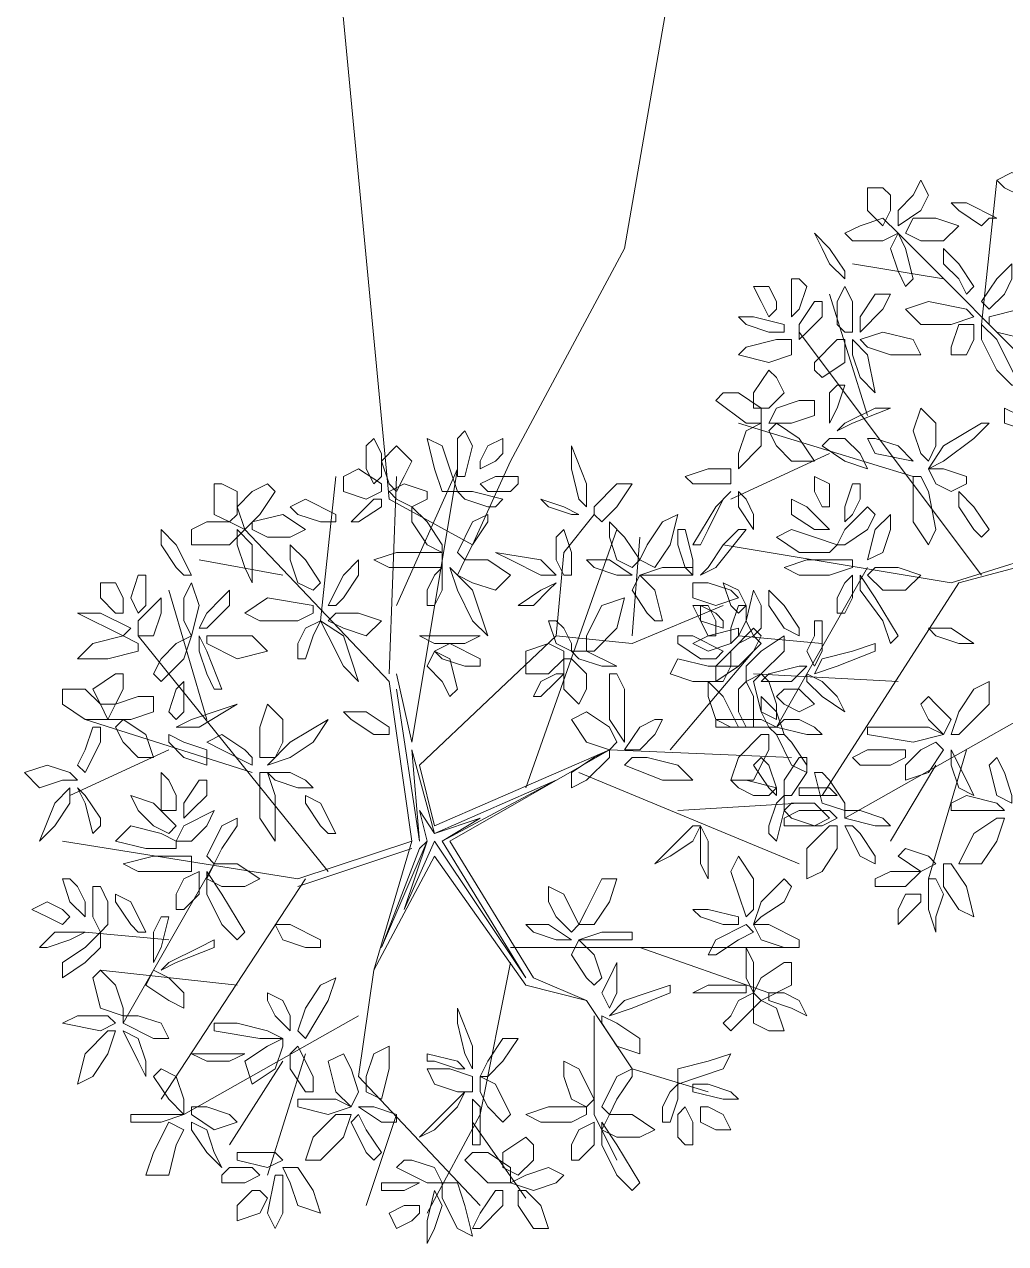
# Model space of a CAD drawing. Header units: millimetres. Extents: x 2576 to 2719, y 1757 to 1977.
# Drawn here: x 2608.695 to 2612.342, y 1841.36 to 1845.892 of the extents above; entities that cross this region are included whole.
import ezdxf

# ---------------------------------------------------------------- set-up
doc = ezdxf.new("R2010")
doc.units = ezdxf.units.MM
doc.layers.add('PDF_0', color=7, linetype='Continuous')
doc.layers.add('PDF_CVL_CUADCON_TIT', color=7, linetype='Continuous')

msp = doc.modelspace()

# ---------------------------------------------------------------- linework, layer by layer
at = {"layer": 'PDF_0', "lineweight": 9}
for points in [[(2612.0268, 1845.3132), (2612.055, 1845.2567), (2612.0268, 1845.2002), (2611.9421, 1845.1437), (2611.9421, 1845.2002), (2611.9986, 1845.2567)], [(2612.3939, 1845.2567), (2612.3374, 1845.2849), (2612.3092, 1845.3132), (2612.3657, 1845.3414), (2612.4786, 1845.2849), (2612.4504, 1845.2567)], [(2611.9138, 1845.2567), (2611.9138, 1845.2002), (2611.8856, 1845.1437), (2611.8291, 1845.2002), (2611.8291, 1845.2849), (2611.8856, 1845.2849)], [(2612.2527, 1845.1437), (2612.168, 1845.2002), (2612.1397, 1845.2285), (2612.1962, 1845.2285), (2612.3092, 1845.172), (2612.2809, 1845.172)], [(2611.8009, 1845.1437), (2611.8856, 1845.172), (2611.9421, 1845.1155), (2611.8856, 1845.0873), (2611.7726, 1845.0873), (2611.7444, 1845.1155)], [(2611.9703, 1845.1155), (2611.9986, 1845.172), (2612.0833, 1845.172), (2612.168, 1845.1437), (2612.1115, 1845.0873), (2612.0268, 1845.0873)], [(2611.6879, 1845.0025), (2611.6597, 1845.059), (2611.6314, 1845.1155), (2611.6879, 1845.059), (2611.7444, 1844.9743), (2611.7444, 1844.9461)], [(2611.9421, 1844.9743), (2611.9138, 1845.059), (2611.9421, 1845.1155), (2611.9703, 1845.059), (2611.9986, 1844.9461), (2611.9703, 1844.9178)], [(2612.168, 1844.9461), (2612.1115, 1845.0025), (2612.1115, 1845.059), (2612.168, 1845.0025), (2612.2245, 1844.9178), (2612.1962, 1844.8896)], [(2612.3374, 1844.8896), (2612.3657, 1844.9461), (2612.3657, 1845.0025), (2612.3092, 1844.9461), (2612.2527, 1844.8613), (2612.2809, 1844.8331)], [(2611.6032, 1844.9178), (2611.575, 1844.8331), (2611.5467, 1844.8049), (2611.5467, 1844.8613), (2611.5467, 1844.9461), (2611.575, 1844.9461)], [(2611.4902, 1844.8331), (2611.462, 1844.8049), (2611.4338, 1844.8613), (2611.4055, 1844.9178), (2611.462, 1844.9178), (2611.4902, 1844.8613)], [(2611.7162, 1844.7766), (2611.7162, 1844.8613), (2611.7444, 1844.9178), (2611.7726, 1844.8613), (2611.7726, 1844.7484), (2611.7444, 1844.7484)], [(2611.6597, 1844.8049), (2611.6032, 1844.7484), (2611.575, 1844.7201), (2611.575, 1844.7766), (2611.6314, 1844.8613), (2611.6597, 1844.8613)], [(2611.8009, 1844.8049), (2611.8009, 1844.7484), (2611.8856, 1844.8331), (2611.9138, 1844.8896), (2611.8574, 1844.8896)], [(2612.1397, 1844.7766), (2612.0268, 1844.7766), (2611.9703, 1844.8331), (2612.055, 1844.8613), (2612.1962, 1844.8331), (2612.2245, 1844.8049)], [(2611.462, 1844.7484), (2611.3773, 1844.7766), (2611.349, 1844.8049), (2611.4055, 1844.8049), (2611.5185, 1844.7766), (2611.5185, 1844.7484)], [(2612.2809, 1844.7766), (2612.2809, 1844.8049), (2612.3939, 1844.8331), (2612.4504, 1844.7766), (2612.4221, 1844.7201), (2612.3092, 1844.7484)], [(2612.1397, 1844.6637), (2612.1962, 1844.6637), (2612.2245, 1844.7201), (2612.2245, 1844.7766), (2612.168, 1844.7766), (2612.1397, 1844.6919)], [(2612.3092, 1844.6072), (2612.2527, 1844.7201), (2612.2527, 1844.7766), (2612.3092, 1844.7201), (2612.3939, 1844.5507), (2612.3657, 1844.5507)], [(2611.5467, 1844.7201), (2611.5467, 1844.6637), (2611.462, 1844.6354), (2611.349, 1844.6637), (2611.3773, 1844.6919), (2611.4902, 1844.7201)], [(2611.6314, 1844.6354), (2611.7162, 1844.7201), (2611.7444, 1844.7201), (2611.7444, 1844.6354), (2611.6597, 1844.5789), (2611.6314, 1844.6072)], [(2611.8009, 1844.5789), (2611.8574, 1844.5225), (2611.8291, 1844.6637), (2611.7726, 1844.7201), (2611.7726, 1844.6637)], [(2611.8009, 1844.7201), (2611.8291, 1844.6919), (2611.9138, 1844.6637), (2612.0268, 1844.6637), (2611.9986, 1844.7201), (2611.8856, 1844.7484)], [(2611.5185, 1844.5225), (2611.462, 1844.466), (2611.4055, 1844.466), (2611.4055, 1844.5225), (2611.462, 1844.6072), (2611.4902, 1844.5789)], [(2611.6879, 1844.5225), (2611.6879, 1844.4377), (2611.6879, 1844.4095), (2611.7162, 1844.466), (2611.7444, 1844.5507), (2611.7162, 1844.5507)], [(2611.349, 1844.5225), (2611.4338, 1844.466), (2611.4338, 1844.4095), (2611.3773, 1844.4095), (2611.2643, 1844.4942), (2611.2926, 1844.5225)], [(2611.6314, 1844.4942), (2611.6314, 1844.4377), (2611.5467, 1844.4095), (2611.462, 1844.4095), (2611.4902, 1844.466), (2611.575, 1844.4942)], [(2611.8574, 1844.466), (2611.9138, 1844.466), (2611.7726, 1844.4095), (2611.7162, 1844.3813), (2611.7444, 1844.4095)], [(2612.055, 1844.2683), (2612.0268, 1844.2965), (2611.9986, 1844.3813), (2612.0268, 1844.466), (2612.0833, 1844.4095), (2612.0833, 1844.3248)], [(2612.4221, 1844.3813), (2612.3374, 1844.4095), (2612.3374, 1844.466), (2612.3939, 1844.4377), (2612.4786, 1844.3813), (2612.4786, 1844.353)], [(2611.349, 1844.2965), (2611.349, 1844.2401), (2611.4338, 1844.3248), (2611.4338, 1844.4095), (2611.3773, 1844.3813)], [(2611.462, 1844.3813), (2611.4902, 1844.4095), (2611.575, 1844.353), (2611.6314, 1844.2683), (2611.5467, 1844.2683), (2611.4902, 1844.3248)], [(2612.2245, 1844.353), (2612.1115, 1844.2683), (2612.055, 1844.2401), (2612.1115, 1844.3248), (2612.2527, 1844.4095), (2612.2809, 1844.4095)], [(2609.9935, 1844.1836), (2610.0218, 1844.2118), (2610.0218, 1844.2965), (2609.9935, 1844.353), (2609.9653, 1844.3248), (2609.9653, 1844.2401)], [(2610.3042, 1844.1553), (2610.2477, 1844.1553), (2610.2195, 1844.2401), (2610.1912, 1844.353), (2610.2477, 1844.3248), (2610.2759, 1844.2401)], [(2610.3042, 1844.2683), (2610.3042, 1844.353), (2610.3324, 1844.3813), (2610.3607, 1844.3248), (2610.3324, 1844.2118), (2610.3042, 1844.2118)], [(2610.3889, 1844.2401), (2610.3889, 1844.2683), (2610.4171, 1844.3248), (2610.4736, 1844.353), (2610.4736, 1844.2965), (2610.4454, 1844.2683)], [(2611.6879, 1844.353), (2611.6597, 1844.3248), (2611.7444, 1844.2683), (2611.8291, 1844.2401), (2611.8009, 1844.2965), (2611.7444, 1844.353)], [(2611.9421, 1844.3248), (2611.9986, 1844.2683), (2611.8574, 1844.2965), (2611.8291, 1844.353), (2611.8574, 1844.353)], [(2610.0783, 1844.1553), (2610.05, 1844.1836), (2610.0218, 1844.2683), (2610.0783, 1844.3248), (2610.1347, 1844.2683), (2610.1065, 1844.2118)], [(2610.7278, 1844.2401), (2610.756, 1844.1271), (2610.7842, 1844.0989), (2610.7842, 1844.1836), (2610.7278, 1844.3248), (2610.7278, 1844.2965)], [(2609.9653, 1844.1271), (2609.8806, 1844.1553), (2609.8806, 1844.2118), (2609.9371, 1844.2401), (2610.0218, 1844.1836), (2610.0218, 1844.1553)], [(2611.3208, 1844.1836), (2611.3208, 1844.2401), (2611.2361, 1844.2401), (2611.1514, 1844.2118), (2611.1796, 1844.1836), (2611.2643, 1844.1836)], [(2612.1962, 1844.1836), (2612.1962, 1844.2118), (2612.1115, 1844.2401), (2612.055, 1844.2401), (2612.0833, 1844.1836), (2612.1397, 1844.1553)], [(2609.4852, 1844.1553), (2609.4852, 1844.0706), (2609.457, 1844.0424), (2609.4005, 1844.0706), (2609.4005, 1844.1836), (2609.4287, 1844.1836)], [(2609.5982, 1844.1836), (2609.6264, 1844.1553), (2609.5699, 1844.0706), (2609.5135, 1844.0141), (2609.4852, 1844.0989), (2609.5417, 1844.1553)], [(2610.1347, 1844.0989), (2610.0783, 1844.1271), (2610.05, 1844.1553), (2610.1065, 1844.1836), (2610.1912, 1844.1553), (2610.1912, 1844.1271)], [(2610.5018, 1844.1553), (2610.4171, 1844.1553), (2610.3889, 1844.1836), (2610.4454, 1844.2118), (2610.5301, 1844.2118), (2610.5301, 1844.1836)], [(2610.8125, 1844.0706), (2610.8407, 1844.0424), (2610.8972, 1844.0989), (2610.9537, 1844.1836), (2610.8972, 1844.1836), (2610.8125, 1844.0989)], [(2611.6879, 1844.0989), (2611.6597, 1844.0989), (2611.6314, 1844.1553), (2611.6314, 1844.2118), (2611.6879, 1844.1836), (2611.6879, 1844.1271)], [(2611.8009, 1844.1271), (2611.7726, 1844.0706), (2611.7444, 1844.0424), (2611.7444, 1844.0989), (2611.7726, 1844.1836), (2611.8009, 1844.1836)], [(2612.055, 1844.1553), (2612.0833, 1844.0141), (2612.055, 1843.9577), (2611.9986, 1844.0424), (2611.9986, 1844.2118), (2612.0268, 1844.2118)], [(2609.7959, 1844.0424), (2609.7111, 1844.0706), (2609.6829, 1844.0989), (2609.7394, 1844.1271), (2609.8523, 1844.0706), (2609.8523, 1844.0424)], [(2609.9371, 1844.0706), (2609.9935, 1844.1271), (2610.0218, 1844.1271), (2610.0218, 1844.0989), (2609.9371, 1844.0424), (2609.9088, 1844.0424)], [(2610.4171, 1844.0989), (2610.3324, 1844.1271), (2610.3042, 1844.1553), (2610.3607, 1844.1553), (2610.4736, 1844.1271), (2610.4454, 1844.0989)], [(2610.643, 1844.0989), (2610.6148, 1844.1271), (2610.6995, 1844.0989), (2610.756, 1844.0706), (2610.7278, 1844.0706)], [(2611.2361, 1844.0141), (2611.2926, 1844.1271), (2611.3208, 1844.1553), (2611.2643, 1844.0989), (2611.1796, 1843.9577), (2611.2078, 1843.9577)], [(2611.4055, 1844.0706), (2611.4055, 1844.0141), (2611.349, 1844.0989), (2611.349, 1844.1553), (2611.3773, 1844.1271)], [(2611.6314, 1844.0141), (2611.6879, 1844.0141), (2611.6032, 1844.0989), (2611.5467, 1844.1271), (2611.5467, 1844.0706)], [(2612.2245, 1844.0141), (2612.168, 1844.0989), (2612.168, 1844.1553), (2612.2245, 1844.0989), (2612.2809, 1844.0141), (2612.2527, 1843.9859)], [(2610.1912, 1843.9577), (2610.1347, 1844.0424), (2610.1347, 1844.0989), (2610.1912, 1844.0424), (2610.2477, 1843.9577), (2610.2477, 1843.9294)], [(2611.8291, 1844.0141), (2611.7444, 1843.9577), (2611.7162, 1843.9577), (2611.7444, 1844.0141), (2611.8291, 1844.0989), (2611.8574, 1844.0706)], [(2609.3723, 1844.0424), (2609.457, 1844.0424), (2609.5135, 1844.0141), (2609.457, 1843.9577), (2609.3158, 1843.9577), (2609.3158, 1844.0141)], [(2609.5417, 1844.0141), (2609.5417, 1844.0424), (2609.6547, 1844.0706), (2609.7394, 1844.0141), (2609.6829, 1843.9859), (2609.5982, 1843.9859)], [(2610.3607, 1843.9577), (2610.4171, 1844.0424), (2610.4171, 1844.0706), (2610.3607, 1844.0424), (2610.3042, 1843.9294), (2610.3324, 1843.9012)], [(2610.8972, 1843.9012), (2610.869, 1843.9859), (2610.869, 1844.0424), (2610.9254, 1843.9859), (2610.9819, 1843.9012), (2610.9537, 1843.8729)], [(2610.9819, 1843.9012), (2611.0384, 1843.8729), (2611.0949, 1843.9577), (2611.1231, 1844.0706), (2611.0666, 1844.0424), (2611.0102, 1843.9577)], [(2611.8856, 1843.9294), (2611.8291, 1843.9012), (2611.8574, 1844.0141), (2611.9138, 1844.0706), (2611.9138, 1844.0141)], [(2609.2593, 1843.8729), (2609.2028, 1843.9577), (2609.2028, 1844.0141), (2609.2593, 1843.9577), (2609.3158, 1843.8447), (2609.2875, 1843.8447)], [(2609.5135, 1843.8729), (2609.5417, 1843.8165), (2609.5417, 1843.9577), (2609.4852, 1844.0141), (2609.4852, 1843.9577)], [(2610.6995, 1843.8447), (2610.7278, 1843.8447), (2610.7278, 1843.9294), (2610.6995, 1844.0141), (2610.6713, 1843.9859), (2610.6713, 1843.9012)], [(2611.1231, 1843.9577), (2611.1514, 1843.8729), (2611.1796, 1843.8447), (2611.1796, 1843.9012), (2611.1514, 1844.0141), (2611.1231, 1844.0141)], [(2611.2926, 1843.9577), (2611.2361, 1843.8729), (2611.2078, 1843.8447), (2611.2643, 1843.8729), (2611.3773, 1844.0141), (2611.349, 1844.0141)], [(2611.7162, 1843.9577), (2611.6879, 1843.9294), (2611.575, 1843.9294), (2611.4902, 1843.9859), (2611.5467, 1844.0141), (2611.6314, 1843.9859)], [(2609.7111, 1843.8165), (2609.6829, 1843.9012), (2609.6829, 1843.9577), (2609.7394, 1843.9012), (2609.7959, 1843.8165), (2609.7676, 1843.7882)], [(2609.8806, 1843.76), (2609.9371, 1843.8447), (2609.9371, 1843.9012), (2609.8806, 1843.8447), (2609.8241, 1843.7318), (2609.8523, 1843.7318)], [(2610.163, 1843.8729), (2610.05, 1843.8729), (2609.9935, 1843.9012), (2610.0783, 1843.9294), (2610.2477, 1843.9294), (2610.2477, 1843.8729)], [(2610.3042, 1843.8447), (2610.3324, 1843.9012), (2610.4171, 1843.9012), (2610.5018, 1843.8447), (2610.4454, 1843.7882), (2610.3607, 1843.8165)], [(2610.5018, 1843.9012), (2610.4454, 1843.9294), (2610.6148, 1843.9012), (2610.6713, 1843.8447), (2610.6148, 1843.8447)], [(2610.8972, 1843.8447), (2610.9537, 1843.8447), (2610.869, 1843.9012), (2610.7842, 1843.9012), (2610.8125, 1843.8729)], [(2611.6879, 1843.8447), (2611.575, 1843.8447), (2611.5185, 1843.8729), (2611.6032, 1843.9012), (2611.7726, 1843.9012), (2611.7726, 1843.8729)], [(2610.1912, 1843.7318), (2610.2195, 1843.7318), (2610.2477, 1843.7882), (2610.2477, 1843.8729), (2610.2195, 1843.8447), (2610.1912, 1843.7882)], [(2610.3607, 1843.6753), (2610.4171, 1843.6188), (2610.3607, 1843.7882), (2610.2759, 1843.8729), (2610.3042, 1843.7882)], [(2611.1231, 1843.8447), (2611.0384, 1843.8447), (2610.9819, 1843.8447), (2611.0666, 1843.8729), (2611.1796, 1843.8729), (2611.1796, 1843.8447)], [(2611.8291, 1843.8447), (2611.8574, 1843.8729), (2611.9421, 1843.8729), (2612.0268, 1843.8447), (2611.9703, 1843.7882), (2611.8856, 1843.7882)], [(2609.0616, 1843.7035), (2609.0334, 1843.7035), (2608.9769, 1843.76), (2608.9769, 1843.8165), (2609.0334, 1843.8165), (2609.0616, 1843.76)], [(2609.1463, 1843.7882), (2609.1463, 1843.7318), (2609.1181, 1843.7035), (2609.0899, 1843.76), (2609.1181, 1843.8447), (2609.1463, 1843.8447)], [(2609.2875, 1843.6753), (2609.3158, 1843.6188), (2609.344, 1843.7318), (2609.3158, 1843.8165), (2609.2875, 1843.76)], [(2610.5866, 1843.7318), (2610.5301, 1843.7318), (2610.6148, 1843.7882), (2610.6713, 1843.8165), (2610.643, 1843.7882)], [(2611.0102, 1843.7035), (2610.9537, 1843.7882), (2610.9819, 1843.8447), (2611.0384, 1843.7882), (2611.0666, 1843.6753), (2611.0384, 1843.6753)], [(2611.1796, 1843.8165), (2611.1796, 1843.76), (2611.2643, 1843.7318), (2611.349, 1843.76), (2611.3208, 1843.7882), (2611.2361, 1843.8165)], [(2611.349, 1843.7882), (2611.2926, 1843.8165), (2611.3208, 1843.7318), (2611.349, 1843.7035), (2611.3773, 1843.7318)], [(2611.7162, 1843.7035), (2611.7444, 1843.7035), (2611.7726, 1843.76), (2611.7726, 1843.8447), (2611.7444, 1843.8165), (2611.7162, 1843.76)], [(2611.8856, 1843.6753), (2611.8009, 1843.7882), (2611.8009, 1843.8447), (2611.8574, 1843.76), (2611.9421, 1843.6188), (2611.9138, 1843.5906)], [(2609.3723, 1843.7035), (2609.4287, 1843.76), (2609.457, 1843.7882), (2609.457, 1843.7318), (2609.3723, 1843.647), (2609.344, 1843.647)], [(2611.4338, 1843.7318), (2611.4055, 1843.7882), (2611.3773, 1843.6753), (2611.4055, 1843.6188), (2611.4338, 1843.647)], [(2611.5185, 1843.647), (2611.462, 1843.7318), (2611.462, 1843.7882), (2611.5185, 1843.7318), (2611.575, 1843.647), (2611.575, 1843.6188)], [(2609.2028, 1843.7035), (2609.2028, 1843.76), (2609.1181, 1843.6753), (2609.1181, 1843.6188), (2609.1746, 1843.6188)], [(2609.7111, 1843.6753), (2609.5699, 1843.6753), (2609.5135, 1843.7035), (2609.5982, 1843.76), (2609.7676, 1843.7318), (2609.7676, 1843.7035)], [(2610.7842, 1843.5623), (2610.8125, 1843.5623), (2610.8972, 1843.647), (2610.9254, 1843.76), (2610.8407, 1843.7318), (2610.7842, 1843.6188)], [(2611.2926, 1843.6753), (2611.2926, 1843.647), (2611.2078, 1843.6753), (2611.1796, 1843.7318), (2611.2078, 1843.7318), (2611.2643, 1843.7035)], [(2611.2643, 1843.6188), (2611.2361, 1843.6188), (2611.2078, 1843.6753), (2611.2078, 1843.7318), (2611.2361, 1843.7318), (2611.2643, 1843.6753)], [(2611.3773, 1843.6753), (2611.349, 1843.6188), (2611.3208, 1843.5906), (2611.3208, 1843.647), (2611.349, 1843.7318), (2611.3773, 1843.7318)], [(2609.0051, 1843.647), (2608.9487, 1843.6753), (2608.8922, 1843.7035), (2608.9769, 1843.7035), (2609.0899, 1843.647), (2609.0616, 1843.6188)], [(2609.7111, 1843.5341), (2609.7394, 1843.5341), (2609.7676, 1843.6188), (2609.7959, 1843.6753), (2609.7394, 1843.647), (2609.7111, 1843.5906)], [(2609.8806, 1843.5058), (2609.9371, 1843.4494), (2609.8806, 1843.6188), (2609.7959, 1843.6753), (2609.8241, 1843.6188)], [(2609.8241, 1843.6753), (2609.8523, 1843.7035), (2609.9371, 1843.7035), (2610.0218, 1843.6753), (2609.9653, 1843.6188), (2609.8806, 1843.647)], [(2610.6995, 1843.647), (2610.7278, 1843.5906), (2610.7278, 1843.5623), (2610.6713, 1843.5906), (2610.643, 1843.6753), (2610.6713, 1843.6753)], [(2611.6314, 1843.6188), (2611.6032, 1843.5623), (2611.6314, 1843.5058), (2611.6597, 1843.5623), (2611.6597, 1843.6753), (2611.6314, 1843.6753)], [(2611.3208, 1843.5906), (2611.2361, 1843.5623), (2611.1796, 1843.5906), (2611.2361, 1843.6188), (2611.349, 1843.647), (2611.349, 1843.6188)], [(2611.4055, 1843.5623), (2611.349, 1843.5058), (2611.3208, 1843.5058), (2611.3208, 1843.5623), (2611.4055, 1843.647), (2611.4338, 1843.6188)], [(2612.168, 1843.5906), (2612.2245, 1843.5906), (2612.1397, 1843.647), (2612.055, 1843.647), (2612.0833, 1843.6188)], [(2609.1181, 1843.5906), (2609.1181, 1843.5623), (2609.0051, 1843.5341), (2608.8922, 1843.5341), (2608.9487, 1843.5906), (2609.0616, 1843.6188)], [(2609.2028, 1843.5341), (2609.2593, 1843.5906), (2609.3158, 1843.6188), (2609.2875, 1843.5341), (2609.2028, 1843.4494), (2609.1746, 1843.4776)], [(2609.3723, 1843.4776), (2609.344, 1843.5623), (2609.344, 1843.6188), (2609.3723, 1843.5623), (2609.4287, 1843.4211), (2609.4005, 1843.4211)], [(2609.3723, 1843.6188), (2609.3723, 1843.5906), (2609.4852, 1843.5341), (2609.5982, 1843.5623), (2609.5417, 1843.6188), (2609.457, 1843.6188)], [(2610.3324, 1843.5906), (2610.2195, 1843.5906), (2610.163, 1843.6188), (2610.2477, 1843.6188), (2610.3607, 1843.6188), (2610.3889, 1843.6188)], [(2610.3324, 1843.5058), (2610.2477, 1843.5341), (2610.2195, 1843.5623), (2610.2759, 1843.5906), (2610.3889, 1843.5341), (2610.3889, 1843.5058)], [(2610.6995, 1843.5623), (2610.6995, 1843.5341), (2610.643, 1843.4776), (2610.5583, 1843.4776), (2610.5583, 1843.5623), (2610.643, 1843.5906)], [(2611.2078, 1843.5341), (2611.1231, 1843.5906), (2611.1231, 1843.6188), (2611.1796, 1843.6188), (2611.2926, 1843.5623), (2611.2643, 1843.5341)], [(2611.4055, 1843.6188), (2611.4338, 1843.5906), (2611.349, 1843.5058), (2611.2643, 1843.4494), (2611.2643, 1843.5058), (2611.349, 1843.5906)], [(2611.3773, 1843.4494), (2611.3773, 1843.5058), (2611.4338, 1843.5623), (2611.5185, 1843.6188), (2611.5185, 1843.5623), (2611.4338, 1843.4776)], [(2611.7726, 1843.5623), (2611.6597, 1843.5341), (2611.6314, 1843.4776), (2611.7162, 1843.5058), (2611.8574, 1843.5623), (2611.8574, 1843.5906)], [(2610.2477, 1843.4494), (2610.1912, 1843.5058), (2610.2195, 1843.5623), (2610.2759, 1843.5341), (2610.3042, 1843.4211), (2610.2759, 1843.3929)], [(2610.8407, 1843.5058), (2610.756, 1843.5341), (2610.7278, 1843.5623), (2610.7842, 1843.5623), (2610.8972, 1843.5058), (2610.869, 1843.5058)], [(2610.7842, 1843.4776), (2610.7842, 1843.4211), (2610.756, 1843.3646), (2610.6995, 1843.4211), (2610.6995, 1843.5341), (2610.7278, 1843.5341)], [(2611.3208, 1843.5058), (2611.2926, 1843.4494), (2611.1796, 1843.4494), (2611.0949, 1843.4776), (2611.1231, 1843.5341), (2611.2361, 1843.5058)], [(2611.462, 1843.4776), (2611.4338, 1843.4494), (2611.5467, 1843.4494), (2611.6032, 1843.5058), (2611.575, 1843.5058)], [(2609.0616, 1843.4211), (2609.0334, 1843.3646), (2608.9769, 1843.3646), (2608.9487, 1843.4211), (2609.0334, 1843.4776), (2609.0616, 1843.4776)], [(2609.2593, 1843.4211), (2609.2875, 1843.4494), (2609.2875, 1843.3364), (2609.2593, 1843.3082), (2609.2311, 1843.3364)], [(2610.6995, 1843.4776), (2610.6713, 1843.4776), (2610.6148, 1843.4494), (2610.5866, 1843.3929), (2610.6148, 1843.3929), (2610.6713, 1843.4494)], [(2610.9254, 1843.4211), (2610.9254, 1843.2799), (2610.9254, 1843.2234), (2610.869, 1843.3082), (2610.869, 1843.4776), (2610.8972, 1843.4776)], [(2611.2643, 1843.3082), (2611.2361, 1843.3929), (2611.2361, 1843.4494), (2611.2926, 1843.3929), (2611.349, 1843.2799), (2611.3208, 1843.2799)], [(2611.349, 1843.3364), (2611.349, 1843.4211), (2611.3773, 1843.4494), (2611.4055, 1843.3929), (2611.4055, 1843.2799), (2611.3773, 1843.2799)], [(2611.462, 1843.4494), (2611.4902, 1843.3646), (2611.4902, 1843.3082), (2611.4338, 1843.3364), (2611.4055, 1843.4494), (2611.4338, 1843.4776)], [(2611.6032, 1843.4776), (2611.6032, 1843.4494), (2611.6597, 1843.3929), (2611.7444, 1843.3364), (2611.7162, 1843.3929), (2611.6597, 1843.4494)], [(2612.168, 1843.3364), (2612.2245, 1843.4211), (2612.2809, 1843.4494), (2612.2809, 1843.3646), (2612.168, 1843.2517), (2612.1397, 1843.2517)], [(2608.9204, 1843.4211), (2608.9769, 1843.3646), (2609.0051, 1843.3082), (2608.9204, 1843.3082), (2608.8357, 1843.3646), (2608.8357, 1843.4211)], [(2611.4902, 1843.3929), (2611.5185, 1843.4211), (2611.575, 1843.4211), (2611.6314, 1843.3646), (2611.575, 1843.3364), (2611.5185, 1843.3646)], [(2609.1746, 1843.3929), (2609.1746, 1843.3364), (2609.0899, 1843.3082), (2609.0051, 1843.3082), (2609.0334, 1843.3646), (2609.1181, 1843.3929)], [(2609.4005, 1843.3364), (2609.4852, 1843.3646), (2609.344, 1843.2799), (2609.2593, 1843.2799), (2609.3158, 1843.3082)], [(2609.6264, 1843.167), (2609.5699, 1843.167), (2609.5699, 1843.2799), (2609.5982, 1843.3646), (2609.6547, 1843.3082), (2609.6547, 1843.2234)], [(2611.462, 1843.2799), (2611.4338, 1843.3364), (2611.4338, 1843.3929), (2611.4902, 1843.3364), (2611.5185, 1843.2517), (2611.4902, 1843.2517)], [(2612.055, 1843.3929), (2612.0268, 1843.3646), (2612.055, 1843.3082), (2612.1115, 1843.2517), (2612.1397, 1843.3082), (2612.0833, 1843.3646)], [(2609.0334, 1843.2799), (2609.0616, 1843.3082), (2609.1463, 1843.2517), (2609.1746, 1843.167), (2609.1181, 1843.167), (2609.0616, 1843.2234)], [(2609.7676, 1843.2234), (2609.8241, 1843.3082), (2609.6829, 1843.2234), (2609.5982, 1843.1387), (2609.6829, 1843.167)], [(2609.9935, 1843.2517), (2609.9088, 1843.3082), (2609.8806, 1843.3364), (2609.9653, 1843.3364), (2610.05, 1843.2799), (2610.05, 1843.2517)], [(2610.8972, 1843.2234), (2610.869, 1843.1952), (2610.7842, 1843.2234), (2610.7278, 1843.3082), (2610.7842, 1843.3364), (2610.869, 1843.2799)], [(2611.0666, 1843.3082), (2611.0384, 1843.3082), (2610.9819, 1843.2799), (2610.9254, 1843.1952), (2610.9819, 1843.1952), (2611.0384, 1843.2517)], [(2611.3208, 1843.3082), (2611.4338, 1843.3082), (2611.4902, 1843.2799), (2611.4055, 1843.2799), (2611.2643, 1843.2799), (2611.2643, 1843.3082)], [(2611.575, 1843.3082), (2611.6314, 1843.2799), (2611.6597, 1843.2517), (2611.6032, 1843.2517), (2611.4902, 1843.2799), (2611.5185, 1843.3082)], [(2608.9204, 1843.1952), (2608.9487, 1843.2799), (2608.9769, 1843.2799), (2608.9769, 1843.2234), (2608.9204, 1843.1105), (2608.8922, 1843.1387)], [(2611.9138, 1843.2799), (2612.055, 1843.2799), (2612.1115, 1843.2517), (2611.9986, 1843.2234), (2611.8291, 1843.2517), (2611.8291, 1843.2799)], [(2609.2311, 1843.2517), (2609.2311, 1843.2234), (2609.2875, 1843.167), (2609.3723, 1843.1387), (2609.3723, 1843.1952), (2609.2875, 1843.2234)], [(2609.5135, 1843.1952), (2609.4287, 1843.2517), (2609.3723, 1843.2234), (2609.4287, 1843.1952), (2609.5417, 1843.1387), (2609.5417, 1843.167)], [(2611.462, 1843.2517), (2611.4338, 1843.2517), (2611.349, 1843.167), (2611.3208, 1843.0822), (2611.4055, 1843.0822), (2611.462, 1843.1952)], [(2611.5467, 1843.2234), (2611.6032, 1843.1387), (2611.6032, 1843.1105), (2611.5467, 1843.1387), (2611.4902, 1843.2517), (2611.5185, 1843.2517)], [(2612.0833, 1843.2234), (2612.1115, 1843.1952), (2612.055, 1843.1105), (2611.9703, 1843.0822), (2611.9703, 1843.1387), (2612.0268, 1843.1952)], [(2610.8125, 1843.167), (2610.7278, 1843.1105), (2610.7278, 1843.054), (2610.7842, 1843.0822), (2610.869, 1843.167), (2610.869, 1843.1952)], [(2611.9138, 1843.1387), (2611.8009, 1843.1387), (2611.7726, 1843.167), (2611.8291, 1843.1952), (2611.9703, 1843.1952), (2611.9703, 1843.167)], [(2612.1397, 1843.1387), (2612.1397, 1843.1952), (2612.1962, 1843.0822), (2612.2245, 1843.0258), (2612.168, 1843.054)], [(2608.8922, 1843.0822), (2608.8639, 1843.1105), (2608.7792, 1843.1387), (2608.6945, 1843.1105), (2608.751, 1843.054), (2608.8357, 1843.0822)], [(2611.0102, 1843.167), (2611.1231, 1843.1387), (2611.1796, 1843.0822), (2611.0666, 1843.0822), (2610.9254, 1843.1387), (2610.9537, 1843.167)], [(2611.462, 1843.1387), (2611.4902, 1843.054), (2611.4902, 1843.0258), (2611.462, 1843.054), (2611.4055, 1843.1387), (2611.4338, 1843.167)], [(2611.5185, 1843.0822), (2611.575, 1843.167), (2611.6032, 1843.167), (2611.6032, 1843.1105), (2611.5467, 1843.0258), (2611.5185, 1843.0258)], [(2612.3374, 1843.1105), (2612.3657, 1843.0258), (2612.3657, 1842.9975), (2612.3092, 1843.0258), (2612.2809, 1843.1387), (2612.3092, 1843.167)], [(2609.2593, 1842.9693), (2609.2028, 1842.9693), (2609.2028, 1843.054), (2609.2028, 1843.1105), (2609.2311, 1843.0822), (2609.2593, 1843.0258)], [(2609.3723, 1843.0258), (2609.3158, 1842.9693), (2609.2875, 1842.941), (2609.2875, 1842.9975), (2609.344, 1843.0822), (2609.3723, 1843.0822)], [(2609.6264, 1843.0258), (2609.6264, 1842.9128), (2609.6264, 1842.8563), (2609.5699, 1842.941), (2609.5699, 1843.1105), (2609.5982, 1843.1105)], [(2609.7676, 1843.054), (2609.7394, 1843.0822), (2609.6829, 1843.1105), (2609.5982, 1843.1105), (2609.6264, 1843.0822), (2609.7111, 1843.054)], [(2611.4055, 1843.0258), (2611.349, 1843.054), (2611.3208, 1843.0822), (2611.3773, 1843.0822), (2611.4902, 1843.054), (2611.462, 1843.0258)], [(2611.6879, 1843.0822), (2611.7444, 1842.9975), (2611.7444, 1842.9693), (2611.6597, 1842.9975), (2611.6314, 1843.1105), (2611.6597, 1843.1105)], [(2608.8075, 1842.9128), (2608.751, 1842.8563), (2608.8075, 1842.9975), (2608.8639, 1843.054), (2608.8639, 1842.9975)], [(2608.9769, 1842.941), (2608.9204, 1843.0258), (2608.8922, 1843.054), (2608.9204, 1842.9975), (2608.9487, 1842.8846), (2608.9769, 1842.9128)], [(2611.575, 1843.054), (2611.575, 1843.0258), (2611.6597, 1843.0258), (2611.7162, 1843.0258), (2611.6879, 1843.054), (2611.6314, 1843.054)], [(2609.1746, 1842.9128), (2609.1181, 1842.9693), (2609.0899, 1843.0258), (2609.1746, 1842.9975), (2609.2593, 1842.9128), (2609.2311, 1842.8846)], [(2609.7959, 1842.9128), (2609.7394, 1842.9975), (2609.7394, 1843.0258), (2609.7959, 1842.9975), (2609.8523, 1842.8846), (2609.8241, 1842.8846)], [(2611.462, 1842.9128), (2611.4902, 1842.9975), (2611.5185, 1843.0258), (2611.5185, 1842.9693), (2611.4902, 1842.8563), (2611.462, 1842.8846)], [(2611.5185, 1842.9693), (2611.5467, 1842.9975), (2611.6314, 1842.9975), (2611.6879, 1842.941), (2611.6314, 1842.9128), (2611.5467, 1842.941)], [(2612.1962, 1843.0258), (2612.3092, 1842.9975), (2612.3374, 1842.9693), (2612.2809, 1842.9693), (2612.1397, 1842.9693), (2612.1397, 1842.9975)], [(2609.3723, 1842.9128), (2609.4005, 1842.9693), (2609.2875, 1842.9128), (2609.2593, 1842.8563), (2609.3158, 1842.8563)], [(2611.575, 1842.9693), (2611.6879, 1842.9693), (2611.7162, 1842.941), (2611.6597, 1842.9128), (2611.5185, 1842.9128), (2611.5185, 1842.941)], [(2611.8009, 1842.9693), (2611.8856, 1842.941), (2611.9138, 1842.9128), (2611.8574, 1842.9128), (2611.7444, 1842.941), (2611.7444, 1842.9693)], [(2609.2593, 1842.8563), (2609.2593, 1842.8281), (2609.1463, 1842.8281), (2609.0334, 1842.8563), (2609.0899, 1842.9128), (2609.2028, 1842.8846)], [(2609.4287, 1842.8281), (2609.4852, 1842.9128), (2609.4852, 1842.941), (2609.4287, 1842.9128), (2609.3723, 1842.7998), (2609.4005, 1842.7716)], [(2611.1796, 1842.8563), (2611.0949, 1842.7998), (2611.0384, 1842.7716), (2611.0949, 1842.8281), (2611.1796, 1842.9128), (2611.2078, 1842.9128)], [(2611.2361, 1842.8563), (2611.2078, 1842.9128), (2611.2078, 1842.7716), (2611.2361, 1842.7151), (2611.2361, 1842.7434)], [(2611.7162, 1842.9128), (2611.6879, 1842.9128), (2611.6032, 1842.8281), (2611.6032, 1842.7151), (2611.6597, 1842.7434), (2611.7162, 1842.8281)], [(2611.8009, 1842.8846), (2611.8574, 1842.7998), (2611.8574, 1842.7716), (2611.8009, 1842.7998), (2611.7444, 1842.9128), (2611.7726, 1842.9128)], [(2612.3374, 1842.941), (2612.3092, 1842.941), (2612.2245, 1842.8846), (2612.168, 1842.7716), (2612.2527, 1842.7716), (2612.3092, 1842.8563)], [(2611.9703, 1842.8281), (2611.9421, 1842.7998), (2612.0268, 1842.7434), (2612.0833, 1842.7716), (2612.055, 1842.7998)], [(2609.2593, 1842.7434), (2609.1181, 1842.7434), (2609.0616, 1842.7716), (2609.1746, 1842.7998), (2609.3158, 1842.7998), (2609.3158, 1842.7434)], [(2609.3723, 1842.7151), (2609.4005, 1842.7716), (2609.4852, 1842.7716), (2609.5699, 1842.7151), (2609.5135, 1842.6869), (2609.4287, 1842.6869)], [(2611.3773, 1842.5739), (2611.4055, 1842.6022), (2611.4055, 1842.7151), (2611.349, 1842.7998), (2611.3208, 1842.7434), (2611.349, 1842.6586)], [(2612.1115, 1842.7716), (2612.1397, 1842.7716), (2612.1962, 1842.6869), (2612.2245, 1842.5739), (2612.168, 1842.6022), (2612.1115, 1842.6869)], [(2609.2593, 1842.6022), (2609.2875, 1842.6022), (2609.344, 1842.6586), (2609.344, 1842.7434), (2609.2875, 1842.7151), (2609.2593, 1842.6586)], [(2609.4287, 1842.5457), (2609.3723, 1842.6586), (2609.3723, 1842.7434), (2609.4287, 1842.6586), (2609.5135, 1842.5174), (2609.4852, 1842.4892)], [(2611.9138, 1842.7434), (2611.9703, 1842.7434), (2612.0268, 1842.7434), (2611.9703, 1842.6869), (2611.8574, 1842.6869), (2611.8574, 1842.7151)], [(2608.8922, 1842.6869), (2608.9204, 1842.6304), (2608.9204, 1842.5739), (2608.8639, 1842.6304), (2608.8357, 1842.7151), (2608.8639, 1842.7151)], [(2609.0051, 1842.6304), (2609.0051, 1842.5457), (2608.9769, 1842.5174), (2608.9487, 1842.5739), (2608.9487, 1842.6869), (2608.9769, 1842.6869)], [(2610.6713, 1842.5739), (2610.643, 1842.6304), (2610.643, 1842.6869), (2610.6995, 1842.6586), (2610.756, 1842.5457), (2610.7278, 1842.5174)], [(2610.756, 1842.5457), (2610.8125, 1842.5457), (2610.869, 1842.6304), (2610.8972, 1842.7151), (2610.8407, 1842.7151), (2610.7842, 1842.6022)], [(2611.5185, 1842.6304), (2611.4338, 1842.5739), (2611.4055, 1842.5457), (2611.4338, 1842.6304), (2611.5185, 1842.7151), (2611.5467, 1842.6869)], [(2612.1115, 1842.6586), (2612.0833, 1842.5739), (2612.0833, 1842.5174), (2612.055, 1842.6022), (2612.055, 1842.7151), (2612.0833, 1842.7151)], [(2608.8639, 1842.5739), (2608.8357, 1842.5457), (2608.7792, 1842.5739), (2608.7228, 1842.6022), (2608.7792, 1842.6304), (2608.8357, 1842.6022)], [(2609.0899, 1842.5457), (2609.0334, 1842.6304), (2609.0334, 1842.6586), (2609.0899, 1842.6304), (2609.1463, 1842.5174), (2609.1181, 1842.5174)], [(2612.0268, 1842.6586), (2612.0268, 1842.6304), (2611.9986, 1842.6022), (2611.9421, 1842.5457), (2611.9421, 1842.6022), (2611.9703, 1842.6586)], [(2611.2926, 1842.5457), (2611.2078, 1842.5739), (2611.1796, 1842.6022), (2611.2361, 1842.6022), (2611.349, 1842.5739), (2611.349, 1842.5457)], [(2609.1746, 1842.5174), (2609.1746, 1842.4327), (2609.1746, 1842.4045), (2609.2028, 1842.461), (2609.2311, 1842.5739), (2609.2028, 1842.5739)], [(2609.7394, 1842.461), (2609.6547, 1842.4892), (2609.6264, 1842.5457), (2609.6829, 1842.5457), (2609.7959, 1842.4892), (2609.7959, 1842.461)], [(2610.6713, 1842.4892), (2610.7278, 1842.4892), (2610.643, 1842.5457), (2610.5583, 1842.5457), (2610.5866, 1842.5174)], [(2611.349, 1842.4892), (2611.2643, 1842.4327), (2611.2361, 1842.4327), (2611.2643, 1842.4892), (2611.3773, 1842.5457), (2611.4055, 1842.5174)], [(2611.5185, 1842.461), (2611.4338, 1842.4892), (2611.4055, 1842.5457), (2611.462, 1842.5457), (2611.575, 1842.4892), (2611.575, 1842.461)], [(2608.8639, 1842.4892), (2608.9204, 1842.5174), (2608.8075, 1842.5174), (2608.751, 1842.461), (2608.7792, 1842.461)], [(2608.9769, 1842.5174), (2608.9769, 1842.461), (2608.9204, 1842.4045), (2608.8357, 1842.348), (2608.8357, 1842.4045), (2608.9204, 1842.461)], [(2610.8972, 1842.4892), (2610.8125, 1842.4892), (2610.756, 1842.4892), (2610.8407, 1842.5174), (2610.9537, 1842.5174), (2610.9537, 1842.4892)], [(2609.344, 1842.461), (2609.2311, 1842.4045), (2609.2028, 1842.3762), (2609.2593, 1842.4045), (2609.4005, 1842.461), (2609.4005, 1842.4892)], [(2610.7842, 1842.348), (2610.7278, 1842.4327), (2610.756, 1842.4892), (2610.8125, 1842.4327), (2610.8407, 1842.348), (2610.8125, 1842.3198)], [(2611.4055, 1842.4045), (2611.4055, 1842.3198), (2611.4055, 1842.2915), (2611.3773, 1842.348), (2611.3773, 1842.4327), (2611.3773, 1842.461)], [(2610.869, 1842.348), (2610.8972, 1842.4045), (2610.8972, 1842.2915), (2610.869, 1842.235), (2610.8407, 1842.2915)], [(2611.4338, 1842.348), (2611.5185, 1842.4045), (2611.5467, 1842.4045), (2611.5467, 1842.3198), (2611.4338, 1842.2633), (2611.4055, 1842.2915)], [(2609.0334, 1842.3198), (2609.0616, 1842.235), (2609.0616, 1842.2068), (2608.9769, 1842.235), (2608.9487, 1842.348), (2608.9769, 1842.3762)], [(2609.1746, 1842.3762), (2609.1463, 1842.3198), (2609.2311, 1842.2633), (2609.2875, 1842.235), (2609.2875, 1842.2915), (2609.2311, 1842.348)], [(2609.7394, 1842.235), (2609.7959, 1842.3198), (2609.8523, 1842.348), (2609.8241, 1842.2633), (2609.7394, 1842.1221), (2609.7111, 1842.1503)], [(2611.0102, 1842.2915), (2610.9254, 1842.2633), (2610.869, 1842.2068), (2610.9537, 1842.235), (2611.0949, 1842.2915), (2611.0949, 1842.3198)], [(2611.3208, 1842.2915), (2611.2078, 1842.2915), (2611.1796, 1842.2915), (2611.2361, 1842.3198), (2611.3773, 1842.3198), (2611.3773, 1842.2915)], [(2609.5982, 1842.2915), (2609.5982, 1842.2633), (2609.6264, 1842.2068), (2609.6829, 1842.1503), (2609.6829, 1842.2068), (2609.6547, 1842.2633)], [(2611.3208, 1842.2068), (2611.349, 1842.2633), (2611.4055, 1842.2915), (2611.4055, 1842.235), (2611.3208, 1842.1503), (2611.2926, 1842.1786)], [(2611.462, 1842.2915), (2611.462, 1842.2633), (2611.5467, 1842.235), (2611.6032, 1842.2068), (2611.575, 1842.2633), (2611.5185, 1842.2915)], [(2610.3042, 1842.1786), (2610.3042, 1842.235), (2610.3607, 1842.0939), (2610.3607, 1842.0091), (2610.3324, 1842.0656)], [(2611.4055, 1842.235), (2611.4338, 1842.2633), (2611.4902, 1842.235), (2611.5185, 1842.1503), (2611.462, 1842.1503), (2611.4055, 1842.1786)], [(2608.8922, 1842.2068), (2608.8357, 1842.1786), (2608.9769, 1842.1503), (2609.0334, 1842.1786), (2609.0051, 1842.2068)], [(2609.1181, 1842.2068), (2609.2028, 1842.1786), (2609.2311, 1842.1221), (2609.1746, 1842.1221), (2609.0616, 1842.1786), (2609.0616, 1842.2068)], [(2609.4852, 1842.1786), (2609.5982, 1842.1503), (2609.6547, 1842.1221), (2609.5699, 1842.1221), (2609.4005, 1842.1503), (2609.4005, 1842.1786)], [(2610.8407, 1842.2068), (2610.8407, 1842.1786), (2610.8972, 1842.0939), (2610.9819, 1842.0656), (2610.9819, 1842.1221), (2610.8972, 1842.1786)], [(2609.0334, 1842.1503), (2609.0051, 1842.1503), (2608.9204, 1842.0656), (2608.8922, 1841.9527), (2608.9487, 1841.9809), (2609.0051, 1842.0656)], [(2609.1181, 1842.1221), (2609.0616, 1842.1503), (2609.1181, 1842.0374), (2609.1463, 1841.9809), (2609.1463, 1842.0374)], [(2609.6547, 1842.1221), (2609.6547, 1842.0939), (2609.6264, 1842.0091), (2609.5417, 1841.9527), (2609.5135, 1842.0374), (2609.5982, 1842.0939)], [(2609.6829, 1842.0091), (2609.7394, 1841.9244), (2609.7676, 1841.9244), (2609.7676, 1841.9809), (2609.7111, 1842.0939), (2609.6829, 1842.0656)], [(2609.9653, 1841.9809), (2609.9935, 1842.0656), (2610.05, 1842.0939), (2610.05, 1842.0091), (2610.0218, 1841.8962), (2609.9653, 1841.9244)], [(2610.3889, 1841.9809), (2610.4171, 1841.9809), (2610.4736, 1842.0374), (2610.5301, 1842.1221), (2610.4736, 1842.1221), (2610.4171, 1842.0374)], [(2609.457, 1842.0374), (2609.5135, 1842.0656), (2609.4005, 1842.0656), (2609.3158, 1842.0656), (2609.3723, 1842.0374)], [(2609.9088, 1842.0091), (2609.9371, 1841.9244), (2609.9088, 1841.8679), (2609.8523, 1841.9244), (2609.8241, 1842.0374), (2609.8806, 1842.0656)], [(2610.2195, 1842.0374), (2610.3042, 1842.0091), (2610.3324, 1842.0091), (2610.3042, 1842.0374), (2610.1912, 1842.0656), (2610.1912, 1842.0374)], [(2611.1231, 1841.9527), (2611.1231, 1842.0091), (2611.2361, 1842.0374), (2611.3208, 1842.0656), (2611.2926, 1842.0091), (2611.2078, 1841.9809)], [(2609.2593, 1841.9809), (2609.2875, 1841.8962), (2609.2875, 1841.8397), (2609.2311, 1841.8962), (2609.1746, 1841.9809), (2609.2028, 1842.0091)], [(2610.3607, 1841.9244), (2610.3607, 1841.9809), (2610.2759, 1842.0091), (2610.1912, 1842.0091), (2610.2195, 1841.9527), (2610.3042, 1841.9244)], [(2610.7278, 1841.8962), (2610.6995, 1841.9809), (2610.6995, 1842.0374), (2610.756, 1842.0091), (2610.8125, 1841.8962), (2610.7842, 1841.8679)], [(2610.8972, 1841.8962), (2610.9537, 1841.9809), (2610.9537, 1842.0091), (2610.8972, 1841.9809), (2610.8407, 1841.8679), (2610.869, 1841.8397)], [(2610.4171, 1841.8679), (2610.3889, 1841.9244), (2610.3889, 1841.9809), (2610.4454, 1841.9527), (2610.5018, 1841.8397), (2610.4736, 1841.8115)], [(2611.0666, 1841.8679), (2611.0949, 1841.9244), (2611.1231, 1841.9527), (2611.1231, 1841.8962), (2611.0949, 1841.8115), (2611.0666, 1841.8115)], [(2611.2361, 1841.9527), (2611.3208, 1841.9244), (2611.349, 1841.8962), (2611.2926, 1841.8962), (2611.1796, 1841.9244), (2611.1796, 1841.9527)], [(2610.2195, 1841.7832), (2610.163, 1841.755), (2610.2759, 1841.8679), (2610.3324, 1841.9244), (2610.3042, 1841.8679)], [(2609.3723, 1841.8679), (2609.457, 1841.8397), (2609.4852, 1841.8115), (2609.4005, 1841.7832), (2609.3158, 1841.8397), (2609.3158, 1841.8679)], [(2609.7676, 1841.8962), (2609.8523, 1841.8962), (2609.9088, 1841.8679), (2609.8241, 1841.8397), (2609.7111, 1841.8679), (2609.7111, 1841.8962)], [(2609.9935, 1841.8679), (2609.9371, 1841.8679), (2610.0218, 1841.8115), (2610.0783, 1841.8115), (2610.0783, 1841.8397)], [(2610.3889, 1841.7832), (2610.3889, 1841.8679), (2610.3607, 1841.8962), (2610.3607, 1841.8397), (2610.3607, 1841.7267), (2610.3889, 1841.7267)], [(2610.7278, 1841.8115), (2610.6148, 1841.8115), (2610.5583, 1841.8397), (2610.643, 1841.8679), (2610.7842, 1841.8679), (2610.7842, 1841.8397)], [(2611.1231, 1841.755), (2611.1231, 1841.8397), (2611.1514, 1841.8679), (2611.1796, 1841.8115), (2611.1796, 1841.7267), (2611.1514, 1841.7267)], [(2611.2078, 1841.8679), (2611.2361, 1841.8679), (2611.2926, 1841.8397), (2611.3208, 1841.7832), (2611.2643, 1841.7832), (2611.2078, 1841.8115)], [(2609.1463, 1841.8397), (2609.2311, 1841.8397), (2609.2875, 1841.8397), (2609.2028, 1841.8115), (2609.0899, 1841.8115), (2609.0899, 1841.8397)], [(2609.9088, 1841.8397), (2609.8523, 1841.8397), (2609.7676, 1841.755), (2609.7394, 1841.6703), (2609.7959, 1841.6703), (2609.8806, 1841.755)], [(2609.9653, 1841.7832), (2610.0218, 1841.6985), (2609.9935, 1841.6703), (2609.9653, 1841.6985), (2609.9088, 1841.8115), (2609.9371, 1841.8397)], [(2610.8407, 1841.7832), (2610.869, 1841.8397), (2610.9537, 1841.8397), (2611.0384, 1841.7832), (2610.9819, 1841.755), (2610.8972, 1841.755)], [(2609.2875, 1841.7832), (2609.2311, 1841.8115), (2609.1746, 1841.6985), (2609.1463, 1841.6138), (2609.2311, 1841.6138), (2609.2593, 1841.7267)], [(2609.3723, 1841.7832), (2609.4005, 1841.6985), (2609.4287, 1841.642), (2609.3723, 1841.6985), (2609.3158, 1841.7832), (2609.3158, 1841.8115)], [(2610.7278, 1841.6703), (2610.756, 1841.6703), (2610.8125, 1841.7267), (2610.8125, 1841.8115), (2610.756, 1841.7832), (2610.7278, 1841.7267)], [(2610.8972, 1841.6138), (2610.8407, 1841.7267), (2610.8407, 1841.8115), (2610.8972, 1841.7267), (2610.9819, 1841.5855), (2610.9537, 1841.5573)], [(2610.5866, 1841.6703), (2610.5301, 1841.6138), (2610.4736, 1841.642), (2610.4736, 1841.6985), (2610.5583, 1841.755), (2610.5866, 1841.7267)], [(2609.5417, 1841.6985), (2609.6264, 1841.6985), (2609.6547, 1841.6703), (2609.5982, 1841.642), (2609.4852, 1841.6703), (2609.4852, 1841.6985)], [(2610.4171, 1841.6985), (2610.5018, 1841.642), (2610.5018, 1841.5855), (2610.4171, 1841.5855), (2610.3324, 1841.6703), (2610.3607, 1841.6985)], [(2609.457, 1841.642), (2609.5417, 1841.642), (2609.5699, 1841.6138), (2609.5135, 1841.5855), (2609.4287, 1841.5855), (2609.4287, 1841.6138)], [(2609.6547, 1841.642), (2609.7111, 1841.642), (2609.7676, 1841.5573), (2609.7959, 1841.4726), (2609.7111, 1841.5008), (2609.6829, 1841.5855)], [(2610.1347, 1841.6703), (2610.2195, 1841.642), (2610.2477, 1841.5855), (2610.1912, 1841.5855), (2610.0783, 1841.642), (2610.1065, 1841.6703)], [(2610.6995, 1841.6138), (2610.6713, 1841.5855), (2610.5866, 1841.5573), (2610.5018, 1841.5855), (2610.5583, 1841.6138), (2610.643, 1841.642)], [(2609.6547, 1841.5573), (2609.6547, 1841.4726), (2609.6264, 1841.4161), (2609.5982, 1841.4726), (2609.6264, 1841.6138), (2609.6547, 1841.6138)], [(2610.05, 1841.5855), (2610.1347, 1841.5855), (2610.163, 1841.5855), (2610.1065, 1841.5573), (2610.0218, 1841.5573), (2610.0218, 1841.5855)], [(2610.2477, 1841.5855), (2610.3042, 1841.5855), (2610.3324, 1841.5008), (2610.3607, 1841.3879), (2610.3042, 1841.4161), (2610.2477, 1841.5291)], [(2609.5699, 1841.5573), (2609.5982, 1841.5291), (2609.5699, 1841.4726), (2609.4852, 1841.4443), (2609.4852, 1841.5008), (2609.5417, 1841.5573)], [(2610.2477, 1841.5008), (2610.2195, 1841.5573), (2610.1912, 1841.4443), (2610.1912, 1841.3596), (2610.2195, 1841.4161)], [(2610.3889, 1841.4726), (2610.4454, 1841.5573), (2610.4736, 1841.5573), (2610.4736, 1841.5008), (2610.3889, 1841.4161), (2610.3607, 1841.4161)], [(2610.5301, 1841.5573), (2610.5583, 1841.5573), (2610.6148, 1841.5008), (2610.643, 1841.4161), (2610.5866, 1841.4161), (2610.5301, 1841.5008)], [(2610.163, 1841.5008), (2610.163, 1841.4726), (2610.1347, 1841.4443), (2610.0783, 1841.4161), (2610.05, 1841.4726), (2610.1065, 1841.5008)]]:
    msp.add_lwpolyline(points, close=True, dxfattribs=at)
for points in [[(2612.2527, 1844.7766), (2612.3092, 1845.3132)], [(2612.5916, 1843.9577), (2612.5069, 1844.5507), (2611.9421, 1845.1155)], [(2612.1115, 1844.9461), (2611.7726, 1845.0025)], [(2611.8291, 1844.4377), (2611.6879, 1844.8896)], [(2612.2527, 1843.8447), (2611.575, 1844.7484)], [(2611.9986, 1844.2118), (2611.349, 1844.4095)], [(2611.6879, 1844.2965), (2611.3208, 1844.1271)], [(2610.0783, 1843.7318), (2610.3042, 1844.2401), (2610.1347, 1843.2234), (2610.0783, 1843.4776)], [(2609.7959, 1843.6753), (2609.8523, 1844.2118)], [(2610.05, 1843.4776), (2610.0783, 1844.2118)], [(2610.8125, 1844.0706), (2610.6995, 1843.9294), (2610.6713, 1843.6188), (2610.9537, 1843.5906), (2611.2926, 1843.7318)], [(2610.1347, 1842.8563), (2610.05, 1843.4494), (2609.5135, 1844.0141)], [(2610.5583, 1843.054), (2610.8972, 1844.0141)], [(2610.9537, 1843.6188), (2610.9819, 1843.9859)], [(2613.6929, 1843.054), (2613.4105, 1843.1105), (2613.2411, 1843.3929), (2613.0152, 1843.4211), (2612.6763, 1843.9294), (2612.4221, 1843.4776), (2612.5916, 1843.9577), (2612.1397, 1843.8165), (2611.2926, 1843.9577)], [(2613.2411, 1843.3929), (2613.0152, 1843.4494), (2612.7045, 1843.9577), (2613.0152, 1843.4494), (2612.6763, 1843.9577), (2612.5351, 1843.7035), (2612.6481, 1843.9577), (2612.4504, 1843.5906), (2612.5916, 1843.9294), (2612.168, 1843.8165), (2611.6597, 1843.0258)], [(2609.6547, 1843.8447), (2609.344, 1843.9012)], [(2611.8291, 1843.8729), (2611.4902, 1843.2799)], [(2609.3723, 1843.3082), (2609.2311, 1843.7882)], [(2609.8241, 1842.7434), (2609.1181, 1843.6188)], [(2610.6713, 1843.6188), (2610.163, 1843.1387), (2610.2195, 1842.9128), (2610.869, 1843.1952), (2610.2759, 1842.8563), (2610.5866, 1842.348), (2610.7842, 1842.2633)], [(2611.6597, 1843.5906), (2611.349, 1843.6188)], [(2611.0949, 1843.1952), (2611.4055, 1843.5623)], [(2611.9421, 1843.4494), (2611.4055, 1843.4776)], [(2610.0783, 1843.4211), (2610.163, 1842.8563), (2610.1347, 1843.1952), (2610.2195, 1842.8846), (2610.6713, 1843.0822), (2610.2477, 1842.8563), (2610.5583, 1842.348), (2610.2195, 1842.8563), (2610.1065, 1842.6022), (2610.1912, 1842.8563), (2610.0218, 1842.461), (2610.163, 1842.8281), (2610.1912, 1842.8563), (2610.163, 1842.9693), (2610.2195, 1842.8846), (2610.3889, 1842.941), (2610.2477, 1842.8563)], [(2609.5417, 1843.1105), (2608.9204, 1843.3082)], [(2612.3939, 1843.3082), (2611.7444, 1842.941)], [(2609.2311, 1843.1952), (2608.8639, 1843.0258)], [(2610.869, 1843.1952), (2611.5467, 1843.167)], [(2612.1962, 1843.1952), (2612.055, 1842.7151)], [(2612.0833, 1843.1387), (2611.9138, 1842.8563)], [(2610.756, 1843.1105), (2611.575, 1842.7716)], [(2611.1231, 1842.9693), (2611.575, 1842.9975)], [(2611.2361, 1841.9244), (2610.9537, 1842.0091), (2610.7842, 1842.2633), (2610.5583, 1842.3198), (2610.2195, 1842.7998), (2609.9935, 1842.3762), (2610.1347, 1842.8563), (2609.7111, 1842.7151), (2608.8357, 1842.8563)], [(2610.1347, 1842.8281), (2609.7111, 1842.6869)], [(2609.4005, 1842.7716), (2609.0616, 1842.1786)], [(2609.7394, 1842.7151), (2609.2028, 1841.8962)], [(2609.2311, 1842.4892), (2608.9204, 1842.5174)], [(2610.5018, 1842.461), (2611.5467, 1842.461)], [(2610.9819, 1842.461), (2611.462, 1842.2915)], [(2610.5018, 1842.4045), (2610.3889, 1841.8397), (2610.1912, 1841.4726)], [(2609.4852, 1842.3198), (2608.9769, 1842.3762)], [(2609.9935, 1842.3762), (2609.9371, 1841.9809), (2610.3889, 1841.5008)], [(2609.9371, 1842.2068), (2609.2875, 1841.8397)], [(2610.8125, 1842.2068), (2610.8125, 1841.8397), (2610.8972, 1841.6703)], [(2609.7394, 1842.0656), (2609.5982, 1841.6138)], [(2609.6547, 1842.0374), (2609.457, 1841.7267)], [(2610.0783, 1841.8397), (2609.9653, 1841.5008)], [(2610.3607, 1841.8115), (2610.5583, 1841.5291)]]:
    msp.add_lwpolyline(points, dxfattribs=at)
at = {"layer": 'PDF_CVL_CUADCON_TIT', "lineweight": 9}
msp.add_lwpolyline([(2611.1514, 1846.358), (2610.9254, 1845.059), (2610.5018, 1844.2683), (2610.3607, 1843.9577), (2610.05, 1844.1271), (2609.6547, 1848.2783)], dxfattribs=at)

doc.saveas('drawing.dxf')
